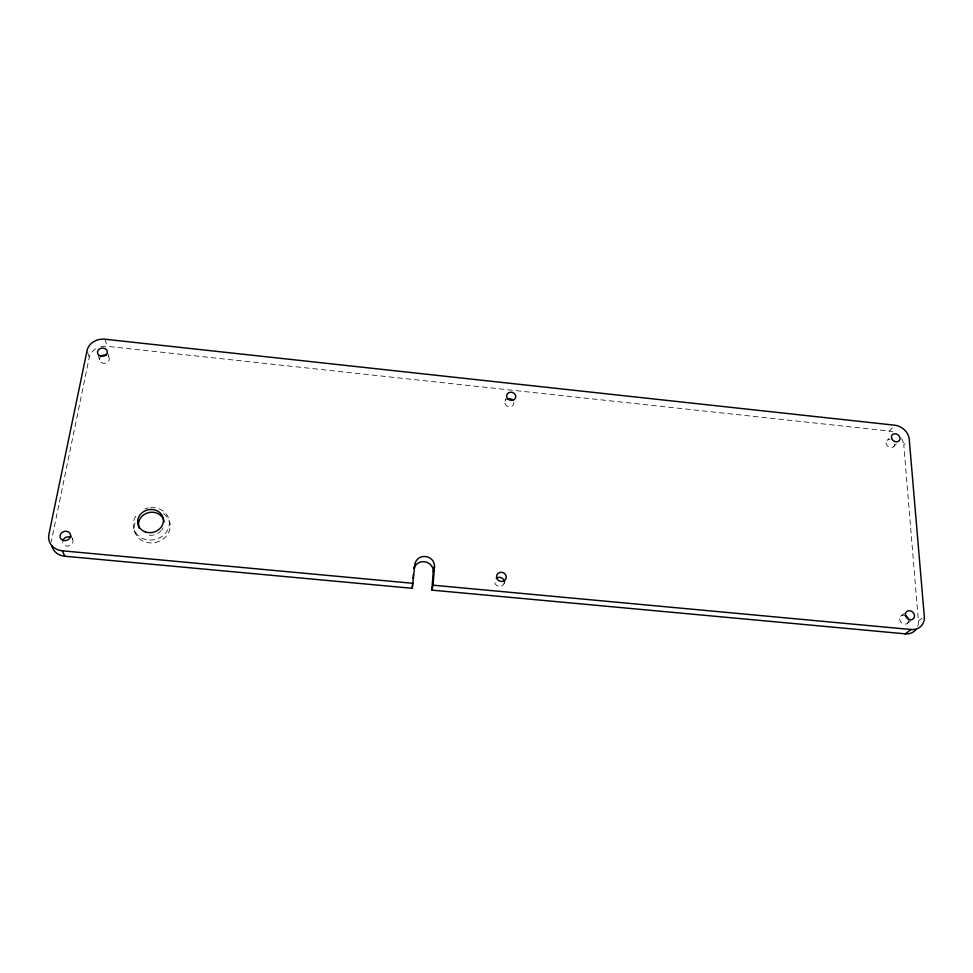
<?xml version="1.0" encoding="UTF-8"?>
<svg xmlns="http://www.w3.org/2000/svg" width="973" height="973" viewBox="0 0 973 973"><rect width="100%" height="100%" fill="white"/><g stroke="black" fill="none" stroke-linecap="round" stroke-linejoin="round"><path stroke-width="0.73" stroke-dasharray="4.87 3.65" d="M95.561 348.906A15.422 12.99 -7.4 0 0 89.236 357.541L51.618 539.979A16.638 14.546 -17.5 0 0 51.362 541.9M505.011 401.144L505.753 398.589M504.087 583.459L505.06 580.978M101.034 346.656A15.422 12.99 -7.4 0 1 107.006 346.303L889.395 431.1L892.934 427.171M887.145 440.441L888.908 438.507M893.615 446.716L896.291 443.834M917.758 626.296A15.398 12.953 43.8 0 0 918.39 620.993L903.783 445.026L907.42 441.17M900.73 616.201L906.483 611.725M907.614 623.134L911.117 620.482M918.39 620.993L921.942 618.329M70.761 535.126L72.756 539.577M134.42 530.358L135.369 533.277M87.509 351.922L89.236 357.541M98.176 355.194L99.83 360.776M107.419 351.971L109 357.578M105.023 339.212L107.006 346.303M169.266 521.187L170.02 524.143M894.637 444.041A4.537 3.71 35.4 0 1 890.684 447.568A4.537 3.71 35.4 0 1 886.111 443.129A4.537 3.71 35.4 0 1 890.064 439.614M504.318 582.292A4.865 4.549 21.6 0 1 498.626 586.318A4.865 4.549 21.6 0 1 494.916 580.224M908.624 621.224A4.889 4.111 43.8 0 1 903.735 624.009A4.889 4.111 43.8 0 1 899.636 618.852A4.889 4.111 43.8 0 1 903.82 615.191M889.395 431.1A14.279 11.688 35.4 0 1 892.886 431.903M901.485 438.58A14.279 11.688 35.4 0 1 903.783 445.026M108.404 356.641A4.901 4.123 -7.4 0 1 107.894 361.956A4.901 4.123 -7.4 0 1 101.63 362.686A4.901 4.123 -7.4 0 1 99.988 357.614M150.62 507.614A18.159 16.152 -12.9 0 1 169.01 526.271A18.159 16.152 -12.9 0 1 143.554 538.835A18.159 16.152 -12.9 0 1 137.315 514.182M144.88 508.928A18.159 16.152 -12.9 0 1 148.285 507.93M163.075 527.865A12.904 11.469 -12.9 0 1 162.005 529.677M161.336 530.516A12.904 11.469 -12.9 0 1 146.12 534.542M163.428 513.635A18.061 16.079 -13.1 0 1 167.064 535.101A18.061 16.079 -13.1 0 1 143.42 541.28A18.061 16.079 -13.1 0 1 135.782 520.871M513.756 402.08A4.573 4.026 16.7 0 1 511.044 406.532A4.573 4.026 16.7 0 1 505.486 404.586A4.573 4.026 16.7 0 1 506.288 399.465M72.124 538.543A5.279 4.622 -17.5 0 1 69.594 545.768A5.279 4.622 -17.5 0 1 62.625 542.229"/><path stroke-width="1.46" d="M916.165 629.324A15.398 12.953 43.8 0 1 905.279 633.837L431.83 590.125L433.253 571.723L434.493 566.627A9.876 9.243 11.1 0 0 425.396 556.507A9.876 9.243 11.1 0 0 414.826 564.778L414.048 568.621M431.83 590.125L433.058 585.187L434.493 566.627M51.691 545.719A16.638 14.546 -17.5 0 0 64.875 556.24L412.248 588.312L412.601 584.068M413.075 578.4L413.428 574.143M412.248 588.312L414.826 564.778M905.279 633.837L911.117 629.519A15.544 13.05 43.7 0 0 924.314 616.566L909.232 439.237A14.413 11.761 35.3 0 0 894.698 425.201L105.023 339.212A15.58 13.087 -7.2 0 0 87.071 350.523L48.905 534.396A16.821 14.68 -17.2 0 0 62.296 550.803L64.875 556.24M62.296 550.803L413.282 583.35M433.058 585.187L911.117 629.519M139.346 528.436A12.904 11.469 -12.9 0 1 148.322 512.698A12.904 11.469 -12.9 0 1 164.084 521.917M496.279 578.29A4.865 4.549 21.6 0 1 504.209 581.088M904.999 615.447A4.889 4.111 43.8 0 1 908.685 620.081M100.669 356.677A4.901 4.123 -7.4 0 1 106.458 355.352M507.261 398.918A4.573 4.026 16.7 0 1 512.686 400.146M414.316 567.563A9.779 9.171 10.9 0 1 425.517 561.895A9.779 9.171 10.9 0 1 433.253 571.723M62.686 541.012A5.279 4.622 -17.5 0 1 70.068 537.12M145.354 531.915A12.965 11.518 -12.8 0 0 163.367 519.229A12.965 11.518 -12.8 0 0 142.922 512.09A12.965 11.518 -12.8 0 0 145.354 531.915M497.069 578.789A4.914 4.585 21.5 0 0 505.486 579.567A4.914 4.585 21.5 0 0 501.642 572.27A4.914 4.585 21.5 0 0 497.069 578.789M891.633 438.373A4.573 3.734 35.3 0 0 898.979 440.939A4.573 3.734 35.3 0 0 896.498 434.031A4.573 3.734 35.3 0 0 891.633 438.373M905.656 615.982A4.938 4.147 43.7 0 0 913.452 618.719A4.938 4.147 43.7 0 0 910.789 610.971A4.938 4.147 43.7 0 0 905.656 615.982M507.821 398.833A4.622 4.05 16.7 0 0 515.568 397.823A4.622 4.05 16.7 0 0 510.229 392.228A4.622 4.05 16.7 0 0 507.821 398.833M100.341 356.045A4.95 4.16 -7.2 0 0 107.31 351.618A4.95 4.16 -7.2 0 0 99.55 348.893A4.95 4.16 -7.2 0 0 100.341 356.045M63.038 540.356A5.339 4.658 -17.2 0 0 70.567 535.186A5.339 4.658 -17.2 0 0 62.284 532.28A5.339 4.658 -17.2 0 0 63.038 540.356"/></g></svg>
